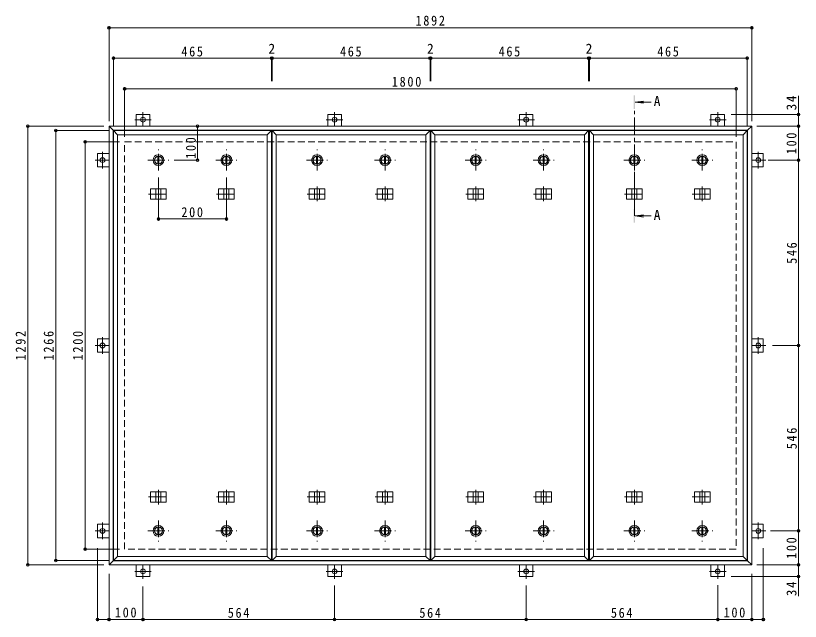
# Model space of a CAD drawing. Units: millimetres at full size, sheet at 1:10. Extents: x -2570 to 2371, y -1962 to 1385.
# Drawn here: x -2366 to -56, y -399 to 1385 of the extents above; entities that cross this region are included whole.
import ezdxf
from ezdxf.enums import TextEntityAlignment as Align

# ---------------------------------------------------------------- set-up
doc = ezdxf.new("R2010")
doc.units = ezdxf.units.MM
doc.header["$LTSCALE"] = 10
doc.header["$PDMODE"] = 32
doc.header["$PDSIZE"] = 8
doc.linetypes.add('CHAIN1', pattern=[8, 5, -1, 1, -1])
doc.linetypes.add('DASHED2', pattern=[3, 2, -1])
for name, color, linetype, lineweight in [('0-1_躯体', 2, 'DASHED2', 9), ('0-2_仕上', 4, 'Continuous', 9), ('0-3_建具', 4, 'Continuous', 9), ('0-5_寸法', 4, 'Continuous', 9), ('0-C', 2, 'Continuous', 9), ('0-E', 3, 'Continuous', 9), ('0-F', 7, 'Continuous', 9)]:
    doc.layers.add(name, color=color, linetype=linetype, lineweight=lineweight)
doc.styles.add('ＭＳ ゴシック', font='')
doc.styles.get('ＭＳ ゴシック').set_extended_font_data('MS Gothic')

msp = doc.modelspace()

# ---------------------------------------------------------------- linework, layer by layer
at = {"layer": '0-1_躯体'}
for p, q in [((-2045.05, 1013.77), (-245.05, 1013.77)), ((-2045.05, -186.23), (-2045.05, 1013.77)), ((-245.05, 1013.77), (-245.05, -186.23)), ((-245.05, -186.23), (-2045.05, -186.23))]:
    msp.add_line(p, q, dxfattribs=at)
at = {"layer": '0-2_仕上'}
for p, q in [((-2078.05, -219.23), (-2078.05, 1046.77)), ((-1613.05, -219.23), (-1613.05, 1046.77)), ((-1611.05, -219.23), (-1611.05, 1046.77)), ((-1146.05, -219.23), (-1146.05, 1046.77)), ((-1144.05, -219.23), (-1144.05, 1046.77)), ((-679.05, -219.23), (-679.05, 1046.77)), ((-677.05, -219.23), (-677.05, 1046.77)), ((-212.05, -219.23), (-212.05, 1046.77)), ((-2066.05, -207.23), (-2066.05, 1034.77)), ((-1625.05, -207.23), (-1625.05, 1034.77)), ((-1599.05, -207.23), (-1599.05, 1034.77)), ((-1158.05, -207.23), (-1158.05, 1034.77)), ((-1132.05, -207.23), (-1132.05, 1034.77)), ((-691.05, -207.23), (-691.05, 1034.77)), ((-665.05, -207.23), (-665.05, 1034.77)), ((-224.05, -207.23), (-224.05, 1034.77))]:
    msp.add_line(p, q, dxfattribs=at)
for points in [[(-2066.05, 1034.77), (-2078.05, 1046.77), (-1613.05, 1046.77)], [(-2066.05, 1034.77), (-1625.05, 1034.77), (-1613.05, 1046.77)], [(-1599.05, 1034.77), (-1611.05, 1046.77), (-1146.05, 1046.77)], [(-1599.05, 1034.77), (-1158.05, 1034.77), (-1146.05, 1046.77)], [(-1132.05, 1034.77), (-1144.05, 1046.77), (-679.05, 1046.77)], [(-1132.05, 1034.77), (-691.05, 1034.77), (-679.05, 1046.77)], [(-665.05, 1034.77), (-677.05, 1046.77), (-212.05, 1046.77)], [(-665.05, 1034.77), (-224.05, 1034.77), (-212.05, 1046.77)], [(-2066.05, -207.23), (-2078.05, -219.23), (-1613.05, -219.23)], [(-2066.05, -207.23), (-1625.05, -207.23), (-1613.05, -219.23)], [(-1599.05, -207.23), (-1611.05, -219.23), (-1146.05, -219.23)], [(-1599.05, -207.23), (-1158.05, -207.23), (-1146.05, -219.23)], [(-1132.05, -207.23), (-1144.05, -219.23), (-679.05, -219.23)], [(-1132.05, -207.23), (-691.05, -207.23), (-679.05, -219.23)], [(-665.05, -207.23), (-677.05, -219.23), (-212.05, -219.23)], [(-665.05, -207.23), (-224.05, -207.23), (-212.05, -219.23)]]:
    msp.add_lwpolyline(points, dxfattribs=at)
at = {"layer": '0-3_建具', "color": 2}
for p, q in [((-2091.05, 1059.77), (-2079.05, 1047.77)), ((-2091.05, 1059.77), (-199.05, 1059.77)), ((-2091.05, -232.23), (-2091.05, 1059.77)), ((-2079.05, 1047.77), (-211.05, 1047.77)), ((-2079.05, -220.23), (-2079.05, 1047.77)), ((-211.05, 1047.77), (-199.05, 1059.77)), ((-211.05, -220.23), (-211.05, 1047.77)), ((-199.05, 1059.77), (-199.05, -232.23)), ((-2079.05, -220.23), (-2091.05, -232.23)), ((-211.05, -220.23), (-2079.05, -220.23)), ((-211.05, -220.23), (-199.05, -232.23)), ((-199.05, -232.23), (-2091.05, -232.23))]:
    msp.add_line(p, q, dxfattribs=at)
at = {"layer": '0-3_建具', "linetype": 'CHAIN1'}
for p, q in [((-1945.55, 881.89), (-1945.55, 838.65)), ((-1745.55, 881.89), (-1745.55, 838.65)), ((-1478.55, 881.89), (-1478.55, 838.65)), ((-1278.55, 881.89), (-1278.55, 838.65)), ((-1011.55, 881.89), (-1011.55, 838.65)), ((-811.55, 881.89), (-811.55, 838.65)), ((-544.55, 881.89), (-544.55, 838.65)), ((-344.55, 881.89), (-344.55, 838.65)), ((-1974.96, 859.77), (-1916.14, 859.77)), ((-1774.96, 859.77), (-1716.14, 859.77)), ((-1507.96, 859.77), (-1449.14, 859.77)), ((-1307.96, 859.77), (-1249.14, 859.77)), ((-1040.96, 859.77), (-982.14, 859.77)), ((-840.96, 859.77), (-782.14, 859.77)), ((-573.96, 859.77), (-515.14, 859.77)), ((-373.96, 859.77), (-315.14, 859.77)), ((-1945.55, -54.35), (-1945.55, -11.11)), ((-1745.55, -54.35), (-1745.55, -11.11)), ((-1478.55, -54.35), (-1478.55, -11.11)), ((-1278.55, -54.35), (-1278.55, -11.11)), ((-1011.55, -54.35), (-1011.55, -11.11)), ((-811.55, -54.35), (-811.55, -11.11)), ((-544.55, -54.35), (-544.55, -11.11)), ((-344.55, -54.35), (-344.55, -11.11)), ((-1974.96, -32.23), (-1916.14, -32.23)), ((-1774.96, -32.23), (-1716.14, -32.23)), ((-1507.96, -32.23), (-1449.14, -32.23)), ((-1307.96, -32.23), (-1249.14, -32.23)), ((-1040.96, -32.23), (-982.14, -32.23)), ((-840.96, -32.23), (-782.14, -32.23)), ((-573.96, -32.23), (-515.14, -32.23)), ((-373.96, -32.23), (-315.14, -32.23))]:
    msp.add_line(p, q, dxfattribs=at)
at = {"layer": '0-3_建具'}
for p, q in [((-1968.64, 874.77), (-1968.64, 844.77)), ((-1968.64, 874.77), (-1922.46, 874.77)), ((-1953.05, 874.77), (-1953.05, 844.77)), ((-1938.05, 874.77), (-1938.05, 844.77)), ((-1922.46, 874.77), (-1922.46, 844.77)), ((-1768.64, 874.77), (-1768.64, 844.77)), ((-1768.64, 874.77), (-1722.46, 874.77)), ((-1753.05, 874.77), (-1753.05, 844.77)), ((-1738.05, 874.77), (-1738.05, 844.77)), ((-1722.46, 874.77), (-1722.46, 844.77)), ((-1501.64, 874.77), (-1501.64, 844.77)), ((-1501.64, 874.77), (-1455.46, 874.77)), ((-1486.05, 874.77), (-1486.05, 844.77)), ((-1471.05, 874.77), (-1471.05, 844.77)), ((-1455.46, 874.77), (-1455.46, 844.77)), ((-1301.64, 874.77), (-1301.64, 844.77)), ((-1301.64, 874.77), (-1255.46, 874.77)), ((-1286.05, 874.77), (-1286.05, 844.77)), ((-1271.05, 874.77), (-1271.05, 844.77)), ((-1255.46, 874.77), (-1255.46, 844.77)), ((-1034.64, 874.77), (-1034.64, 844.77)), ((-1034.64, 874.77), (-988.46, 874.77)), ((-1019.05, 874.77), (-1019.05, 844.77)), ((-1004.05, 874.77), (-1004.05, 844.77)), ((-988.46, 874.77), (-988.46, 844.77)), ((-834.64, 874.77), (-834.64, 844.77)), ((-834.64, 874.77), (-788.46, 874.77)), ((-819.05, 874.77), (-819.05, 844.77)), ((-804.05, 874.77), (-804.05, 844.77)), ((-788.46, 874.77), (-788.46, 844.77)), ((-567.64, 874.77), (-567.64, 844.77)), ((-567.64, 874.77), (-521.46, 874.77)), ((-552.05, 874.77), (-552.05, 844.77)), ((-537.05, 874.77), (-537.05, 844.77)), ((-521.46, 874.77), (-521.46, 844.77)), ((-367.64, 874.77), (-367.64, 844.77)), ((-367.64, 874.77), (-321.46, 874.77)), ((-352.05, 874.77), (-352.05, 844.77)), ((-337.05, 874.77), (-337.05, 844.77)), ((-321.46, 874.77), (-321.46, 844.77)), ((-1968.64, 844.77), (-1922.46, 844.77)), ((-1768.64, 844.77), (-1722.46, 844.77)), ((-1501.64, 844.77), (-1455.46, 844.77)), ((-1301.64, 844.77), (-1255.46, 844.77)), ((-1034.64, 844.77), (-988.46, 844.77)), ((-834.64, 844.77), (-788.46, 844.77)), ((-567.64, 844.77), (-521.46, 844.77)), ((-367.64, 844.77), (-321.46, 844.77)), ((-1968.64, -47.23), (-1968.64, -17.23)), ((-1968.64, -17.23), (-1922.46, -17.23)), ((-1953.05, -47.23), (-1953.05, -17.23)), ((-1938.05, -47.23), (-1938.05, -17.23)), ((-1922.46, -47.23), (-1922.46, -17.23)), ((-1768.64, -47.23), (-1768.64, -17.23)), ((-1768.64, -17.23), (-1722.46, -17.23)), ((-1753.05, -47.23), (-1753.05, -17.23)), ((-1738.05, -47.23), (-1738.05, -17.23)), ((-1722.46, -47.23), (-1722.46, -17.23)), ((-1501.64, -47.23), (-1501.64, -17.23)), ((-1501.64, -17.23), (-1455.46, -17.23)), ((-1486.05, -47.23), (-1486.05, -17.23)), ((-1471.05, -47.23), (-1471.05, -17.23)), ((-1455.46, -47.23), (-1455.46, -17.23)), ((-1301.64, -47.23), (-1301.64, -17.23)), ((-1301.64, -17.23), (-1255.46, -17.23)), ((-1286.05, -47.23), (-1286.05, -17.23)), ((-1271.05, -47.23), (-1271.05, -17.23)), ((-1255.46, -47.23), (-1255.46, -17.23)), ((-1034.64, -47.23), (-1034.64, -17.23)), ((-1034.64, -17.23), (-988.46, -17.23)), ((-1019.05, -47.23), (-1019.05, -17.23)), ((-1004.05, -47.23), (-1004.05, -17.23)), ((-988.46, -47.23), (-988.46, -17.23)), ((-834.64, -47.23), (-834.64, -17.23)), ((-834.64, -17.23), (-788.46, -17.23)), ((-819.05, -47.23), (-819.05, -17.23)), ((-804.05, -47.23), (-804.05, -17.23)), ((-788.46, -47.23), (-788.46, -17.23)), ((-567.64, -47.23), (-567.64, -17.23)), ((-567.64, -17.23), (-521.46, -17.23)), ((-552.05, -47.23), (-552.05, -17.23)), ((-537.05, -47.23), (-537.05, -17.23)), ((-521.46, -47.23), (-521.46, -17.23)), ((-367.64, -47.23), (-367.64, -17.23)), ((-367.64, -17.23), (-321.46, -17.23)), ((-352.05, -47.23), (-352.05, -17.23)), ((-337.05, -47.23), (-337.05, -17.23)), ((-321.46, -47.23), (-321.46, -17.23)), ((-1968.64, -47.23), (-1922.46, -47.23)), ((-1768.64, -47.23), (-1722.46, -47.23)), ((-1501.64, -47.23), (-1455.46, -47.23)), ((-1301.64, -47.23), (-1255.46, -47.23)), ((-1034.64, -47.23), (-988.46, -47.23)), ((-834.64, -47.23), (-788.46, -47.23)), ((-567.64, -47.23), (-521.46, -47.23)), ((-367.64, -47.23), (-321.46, -47.23))]:
    msp.add_line(p, q, dxfattribs=at)
at = {"layer": '0-5_寸法'}
for p, q in [((-542.55, 1130.59), (-517.76, 1133.85)), ((-542.55, 1130.59), (-517.76, 1127.32)), ((-542.55, 1130.59), (-495.08, 1130.59)), ((-542.55, 795.46), (-517.76, 798.72)), ((-542.55, 795.46), (-517.76, 792.2)), ((-542.55, 795.46), (-495.08, 795.46))]:
    msp.add_line(p, q, dxfattribs=at)
at = {"layer": '0-5_寸法', "linetype": 'CHAIN1'}
msp.add_line((-544.55, 795.46), (-544.55, 1110.59), dxfattribs=at)
at = {"layer": '0-5_寸法'}
for points in [[(-542.55, 1150.59), (-546.55, 1150.59), (-542.55, 1110.59), (-546.55, 1110.59)], [(-542.55, 775.46), (-546.55, 775.46), (-542.55, 815.46), (-546.55, 815.46)]]:
    msp.add_solid(points, dxfattribs=at)
at = {"layer": '0-C'}
for p, q in [((-1947.05, 971.17), (-1947.05, 948.37)), ((-1944.05, 971.17), (-1944.05, 948.37)), ((-1747.05, 971.17), (-1747.05, 948.37)), ((-1744.05, 971.17), (-1744.05, 948.37)), ((-1480.05, 971.17), (-1480.05, 948.37)), ((-1477.05, 971.17), (-1477.05, 948.37)), ((-1280.05, 971.17), (-1280.05, 948.37)), ((-1277.05, 971.17), (-1277.05, 948.37)), ((-1013.05, 971.17), (-1013.05, 948.37)), ((-1010.05, 971.17), (-1010.05, 948.37)), ((-813.05, 971.17), (-813.05, 948.37)), ((-810.05, 971.17), (-810.05, 948.37)), ((-546.05, 971.17), (-546.05, 948.37)), ((-543.05, 971.17), (-543.05, 948.37)), ((-346.05, 971.17), (-346.05, 948.37)), ((-343.05, 971.17), (-343.05, 948.37)), ((-1947.05, -143.63), (-1947.05, -120.83)), ((-1944.05, -143.63), (-1944.05, -120.83)), ((-1747.05, -143.63), (-1747.05, -120.83)), ((-1744.05, -143.63), (-1744.05, -120.83)), ((-1480.05, -143.63), (-1480.05, -120.83)), ((-1477.05, -143.63), (-1477.05, -120.83)), ((-1280.05, -143.63), (-1280.05, -120.83)), ((-1277.05, -143.63), (-1277.05, -120.83)), ((-1013.05, -143.63), (-1013.05, -120.83)), ((-1010.05, -143.63), (-1010.05, -120.83)), ((-813.05, -143.63), (-813.05, -120.83)), ((-810.05, -143.63), (-810.05, -120.83)), ((-546.05, -143.63), (-546.05, -120.83)), ((-543.05, -143.63), (-543.05, -120.83)), ((-346.05, -143.63), (-346.05, -120.83)), ((-343.05, -143.63), (-343.05, -120.83))]:
    msp.add_line(p, q, dxfattribs=at)
at = {"layer": '0-C', "linetype": 'CHAIN1'}
for p, q in [((-1945.55, 928.77), (-1945.55, 990.77)), ((-1745.55, 928.77), (-1745.55, 990.77)), ((-1478.55, 928.77), (-1478.55, 990.77)), ((-1278.55, 928.77), (-1278.55, 990.77)), ((-1011.55, 928.77), (-1011.55, 990.77)), ((-811.55, 928.77), (-811.55, 990.77)), ((-544.55, 928.77), (-544.55, 990.77)), ((-344.55, 928.77), (-344.55, 990.77)), ((-1976.55, 959.77), (-1914.55, 959.77)), ((-1776.55, 959.77), (-1714.55, 959.77)), ((-1509.55, 959.77), (-1447.55, 959.77)), ((-1309.55, 959.77), (-1247.55, 959.77)), ((-1042.55, 959.77), (-980.55, 959.77)), ((-842.55, 959.77), (-780.55, 959.77)), ((-575.55, 959.77), (-513.55, 959.77)), ((-375.55, 959.77), (-313.55, 959.77)), ((-1945.55, -101.23), (-1945.55, -163.23)), ((-1745.55, -101.23), (-1745.55, -163.23)), ((-1478.55, -101.23), (-1478.55, -163.23)), ((-1278.55, -101.23), (-1278.55, -163.23)), ((-1011.55, -101.23), (-1011.55, -163.23)), ((-811.55, -101.23), (-811.55, -163.23)), ((-544.55, -101.23), (-544.55, -163.23)), ((-344.55, -101.23), (-344.55, -163.23)), ((-1976.55, -132.23), (-1914.55, -132.23)), ((-1776.55, -132.23), (-1714.55, -132.23)), ((-1509.55, -132.23), (-1447.55, -132.23)), ((-1309.55, -132.23), (-1247.55, -132.23)), ((-1042.55, -132.23), (-980.55, -132.23)), ((-842.55, -132.23), (-780.55, -132.23)), ((-575.55, -132.23), (-513.55, -132.23)), ((-375.55, -132.23), (-313.55, -132.23))]:
    msp.add_line(p, q, dxfattribs=at)
at = {"layer": '0-C'}
for centre, radius in [((-1945.55, 959.77), 16), ((-1945.55, 959.77), 12), ((-1945.55, 959.77), 11.5), ((-1745.55, 959.77), 16), ((-1745.55, 959.77), 12), ((-1745.55, 959.77), 11.5), ((-1478.55, 959.77), 16), ((-1478.55, 959.77), 12), ((-1478.55, 959.77), 11.5), ((-1278.55, 959.77), 16), ((-1278.55, 959.77), 12), ((-1278.55, 959.77), 11.5), ((-1011.55, 959.77), 16), ((-1011.55, 959.77), 12), ((-1011.55, 959.77), 11.5), ((-811.55, 959.77), 16), ((-811.55, 959.77), 12), ((-811.55, 959.77), 11.5), ((-544.55, 959.77), 16), ((-544.55, 959.77), 12), ((-544.55, 959.77), 11.5), ((-344.55, 959.77), 16), ((-344.55, 959.77), 12), ((-344.55, 959.77), 11.5), ((-1945.55, -132.23), 16), ((-1945.55, -132.23), 12), ((-1945.55, -132.23), 11.5), ((-1745.55, -132.23), 16), ((-1745.55, -132.23), 12), ((-1745.55, -132.23), 11.5), ((-1478.55, -132.23), 16), ((-1478.55, -132.23), 12), ((-1478.55, -132.23), 11.5), ((-1278.55, -132.23), 16), ((-1278.55, -132.23), 12), ((-1278.55, -132.23), 11.5), ((-1011.55, -132.23), 16), ((-1011.55, -132.23), 12), ((-1011.55, -132.23), 11.5), ((-811.55, -132.23), 16), ((-811.55, -132.23), 12), ((-811.55, -132.23), 11.5), ((-544.55, -132.23), 16), ((-544.55, -132.23), 12), ((-544.55, -132.23), 11.5), ((-344.55, -132.23), 16), ((-344.55, -132.23), 12), ((-344.55, -132.23), 11.5)]:
    msp.add_circle(centre, radius, dxfattribs=at)
at = {"layer": '0-E'}
for p, q in [((-2011.05, 1093.97), (-1971.05, 1093.97)), ((-2011.05, 1093.97), (-2011.05, 1059.77)), ((-1971.05, 1093.97), (-1971.05, 1059.77)), ((-1447.05, 1093.97), (-1407.05, 1093.97)), ((-1447.05, 1093.97), (-1447.05, 1059.77)), ((-1407.05, 1093.97), (-1407.05, 1059.77)), ((-883.05, 1093.97), (-843.05, 1093.97)), ((-883.05, 1093.97), (-883.05, 1059.77)), ((-843.05, 1093.97), (-843.05, 1059.77)), ((-319.05, 1093.97), (-279.05, 1093.97)), ((-319.05, 1093.97), (-319.05, 1059.77)), ((-279.05, 1093.97), (-279.05, 1059.77)), ((-2125.25, 939.77), (-2125.25, 979.77)), ((-2125.25, 979.77), (-2091.05, 979.77)), ((-164.85, 979.77), (-199.05, 979.77)), ((-164.85, 979.77), (-164.85, 939.77)), ((-2125.25, 939.77), (-2091.05, 939.77)), ((-164.85, 939.77), (-199.05, 939.77)), ((-2125.25, 393.77), (-2125.25, 433.77)), ((-2125.25, 433.77), (-2091.05, 433.77)), ((-164.85, 433.77), (-199.05, 433.77)), ((-164.85, 433.77), (-164.85, 393.77)), ((-2125.25, 393.77), (-2091.05, 393.77)), ((-164.85, 393.77), (-199.05, 393.77)), ((-2125.25, -152.23), (-2125.25, -112.23)), ((-2125.25, -112.23), (-2091.05, -112.23)), ((-164.85, -112.23), (-199.05, -112.23)), ((-164.85, -112.23), (-164.85, -152.23)), ((-2125.25, -152.23), (-2091.05, -152.23)), ((-164.85, -152.23), (-199.05, -152.23)), ((-2011.05, -266.43), (-2011.05, -232.23)), ((-1971.05, -266.43), (-1971.05, -232.23)), ((-1447.05, -266.43), (-1447.05, -232.23)), ((-1407.05, -266.43), (-1407.05, -232.23)), ((-883.05, -266.43), (-883.05, -232.23)), ((-843.05, -266.43), (-843.05, -232.23)), ((-319.05, -266.43), (-319.05, -232.23)), ((-279.05, -266.43), (-279.05, -232.23)), ((-1971.05, -266.43), (-2011.05, -266.43)), ((-1407.05, -266.43), (-1447.05, -266.43)), ((-843.05, -266.43), (-883.05, -266.43)), ((-279.05, -266.43), (-319.05, -266.43))]:
    msp.add_line(p, q, dxfattribs=at)
at = {"layer": '0-E', "linetype": 'CHAIN1'}
for p, q in [((-1991.05, 1100.94), (-1991.05, 1059.77)), ((-1427.05, 1100.94), (-1427.05, 1059.77)), ((-863.05, 1100.94), (-863.05, 1059.77)), ((-299.05, 1100.94), (-299.05, 1059.77)), ((-1966.67, 1078.97), (-2015.43, 1078.97)), ((-1402.67, 1078.97), (-1451.43, 1078.97)), ((-838.67, 1078.97), (-887.43, 1078.97)), ((-274.67, 1078.97), (-323.43, 1078.97)), ((-2110.25, 984.15), (-2110.25, 935.39)), ((-179.85, 935.39), (-179.85, 984.15)), ((-2132.22, 959.77), (-2091.05, 959.77)), ((-157.88, 959.77), (-199.05, 959.77)), ((-2110.25, 438.15), (-2110.25, 389.39)), ((-179.85, 389.39), (-179.85, 438.15)), ((-2132.22, 413.77), (-2091.05, 413.77)), ((-157.88, 413.77), (-199.05, 413.77)), ((-2110.25, -107.85), (-2110.25, -156.61)), ((-179.85, -156.61), (-179.85, -107.85)), ((-2132.22, -132.23), (-2091.05, -132.23)), ((-157.88, -132.23), (-199.05, -132.23)), ((-2015.43, -251.43), (-1966.67, -251.43)), ((-1991.05, -273.4), (-1991.05, -232.23)), ((-1451.43, -251.43), (-1402.67, -251.43)), ((-1427.05, -273.4), (-1427.05, -232.23)), ((-887.43, -251.43), (-838.67, -251.43)), ((-863.05, -273.4), (-863.05, -232.23)), ((-323.43, -251.43), (-274.67, -251.43)), ((-299.05, -273.4), (-299.05, -232.23))]:
    msp.add_line(p, q, dxfattribs=at)
at = {"layer": '0-E'}
for centre in [(-1991.05, 1078.97), (-1427.05, 1078.97), (-863.05, 1078.97), (-299.05, 1078.97), (-2110.25, 959.77), (-179.85, 959.77), (-2110.25, 413.77), (-179.85, 413.77), (-2110.25, -132.23), (-179.85, -132.23), (-1991.05, -251.43), (-1427.05, -251.43), (-863.05, -251.43), (-299.05, -251.43)]:
    msp.add_circle(centre, 7, dxfattribs=at)
at = {"layer": '0-F'}
for p, q in [((-2091.05, 1074.77), (-2091.05, 1354.77)), ((-2091.05, 1349.77), (-199.05, 1349.77)), ((-199.05, 1074.77), (-199.05, 1354.77)), ((-2078.05, 1061.77), (-2078.05, 1264.77)), ((-2078.05, 1259.77), (-1613.05, 1259.77)), ((-1613.05, 1262.77), (-1613.05, 1192.45)), ((-1613.05, 1259.77), (-1611.05, 1259.77)), ((-1611.05, 1262.77), (-1611.05, 1192.45)), ((-1611.05, 1259.77), (-1146.05, 1259.77)), ((-1146.05, 1262.77), (-1146.05, 1192.45)), ((-1146.05, 1259.77), (-1144.05, 1259.77)), ((-1144.05, 1262.77), (-1144.05, 1192.45)), ((-1144.05, 1259.77), (-679.05, 1259.77)), ((-679.05, 1262.77), (-679.05, 1192.45)), ((-679.05, 1259.77), (-677.05, 1259.77)), ((-677.05, 1262.77), (-677.05, 1192.45)), ((-677.05, 1259.77), (-212.05, 1259.77)), ((-212.05, 1061.77), (-212.05, 1264.77)), ((-2045.05, 1028.77), (-2045.05, 1174.77)), ((-2045.05, 1169.77), (-245.05, 1169.77)), ((-245.05, 1028.77), (-245.05, 1174.77)), ((-60.96, 1093.97), (-60.96, 1149.15)), ((-55.96, 1093.97), (-259.05, 1093.97)), ((-60.96, 1059.77), (-60.96, 1093.97)), ((-2106.05, 1059.77), (-2335.31, 1059.77)), ((-2330.31, -232.23), (-2330.31, 1059.77)), ((-2093.05, 1046.77), (-2252.84, 1046.77)), ((-2247.84, -219.23), (-2247.84, 1046.77)), ((-1830.2, 1059.77), (-1830.2, 959.77)), ((-184.05, 1059.77), (-55.96, 1059.77)), ((-60.96, 959.77), (-60.96, 1059.77)), ((-2060.05, 1013.77), (-2166.67, 1013.77)), ((-2161.67, -186.23), (-2161.67, 1013.77)), ((-1827.2, 959.77), (-1899.37, 959.77)), ((-150.12, 959.77), (-55.96, 959.77)), ((-60.96, 413.77), (-60.96, 959.77)), ((-1945.55, 783.47), (-1945.55, 908.77)), ((-1745.55, 783.47), (-1745.55, 908.77)), ((-1945.55, 786.47), (-1745.55, 786.47)), ((-57.96, 413.77), (-137.88, 413.77)), ((-60.96, -132.23), (-60.96, 413.77)), ((-143.53, -132.23), (-55.96, -132.23)), ((-60.96, -232.23), (-60.96, -132.23)), ((-2125.25, -398.6), (-2125.25, -183.44)), ((-164.85, -398.6), (-164.85, -183.44)), ((-2060.05, -186.23), (-2166.67, -186.23)), ((-2093.05, -219.23), (-2252.84, -219.23)), ((-2106.05, -232.23), (-2335.31, -232.23)), ((-184.05, -232.23), (-55.96, -232.23)), ((-60.96, -232.23), (-60.96, -266.43)), ((-2091.05, -258.44), (-2091.05, -398.6)), ((-55.96, -266.43), (-259.05, -266.43)), ((-199.05, -258.44), (-199.05, -398.6)), ((-60.96, -266.43), (-60.96, -324.38)), ((-1991.05, -295.74), (-1991.05, -398.6)), ((-1427.05, -396.6), (-1427.05, -293.4)), ((-863.05, -396.6), (-863.05, -293.4)), ((-299.05, -292.37), (-299.05, -398.6)), ((-2125.25, -393.6), (-2091.05, -393.6)), ((-2091.05, -393.6), (-1991.05, -393.6)), ((-1991.05, -393.6), (-1427.05, -393.6)), ((-1427.05, -393.6), (-863.05, -393.6)), ((-863.05, -393.6), (-299.05, -393.6)), ((-299.05, -393.6), (-199.05, -393.6)), ((-199.05, -393.6), (-164.85, -393.6))]:
    msp.add_line(p, q, dxfattribs=at)
for p in [(-2091.05, 1349.77), (-199.05, 1349.77), (-2078.05, 1259.77), (-1613.05, 1259.77), (-1611.05, 1259.77), (-1146.05, 1259.77), (-1144.05, 1259.77), (-679.05, 1259.77), (-677.05, 1259.77), (-212.05, 1259.77), (-2045.05, 1169.77), (-245.05, 1169.77), (-60.96, 1093.97), (-2330.31, 1059.77), (-1830.2, 1059.77), (-60.96, 1059.77), (-2247.84, 1046.77), (-2161.67, 1013.77), (-1830.2, 959.77), (-60.96, 959.77), (-1945.55, 786.47), (-1745.55, 786.47), (-60.96, 413.77), (-60.96, -132.23), (-2161.67, -186.23), (-2330.31, -232.23), (-2247.84, -219.23), (-60.96, -232.23), (-60.96, -266.43), (-2125.25, -393.6), (-2091.05, -393.6), (-1991.05, -393.6), (-1427.05, -393.6), (-863.05, -393.6), (-299.05, -393.6), (-199.05, -393.6), (-164.85, -393.6)]:
    msp.add_point(p, dxfattribs=at)

# ---------------------------------------------------------------- texts
at = {"layer": '0-5_寸法', "color": 2, "style": 'ＭＳ ゴシック'}
for p in [(-487.52, 1110.19), (-487.52, 775.07)]:
    msp.add_text('A', height=29.33, dxfattribs=at).set_placement(p, align=Align.BOTTOM_LEFT)
at = {"layer": '0-F', "color": 2, "style": 'ＭＳ ゴシック'}
for p in [(-1622.05, 1264.77), (-1155.05, 1264.77), (-688.05, 1264.77)]:
    msp.add_text('2', height=29.33, dxfattribs=at).set_placement(p, align=Align.BOTTOM_LEFT)
at = {"layer": '0-F', "color": 2, "char_height": 29.33, "attachment_point": 7, "style": 'ＭＳ ゴシック'}
for s, insert in [('\\T1.28;\\W0.9;1892', (-1188.8, 1355.77)), ('\\T1.27;\\W0.9;465', (-1878.05, 1264.77)), ('\\T1.27;\\W0.9;465', (-1411.05, 1264.77)), ('\\T1.27;\\W0.9;465', (-944.05, 1264.77)), ('\\T1.27;\\W0.9;465', (-477.05, 1264.77)), ('\\T1.28;\\W0.9;1800', (-1258.58, 1175.77)), ('\\T1.27;\\W0.9;200', (-1878.05, 791.47)), ('\\T1.27;\\W0.9;100', (-2073.55, -387.6)), ('\\T1.27;\\W0.9;564', (-1741.55, -388.6)), ('\\T1.27;\\W0.9;564', (-1177.55, -388.6)), ('\\T1.27;\\W0.9;564', (-613.55, -388.6)), ('\\T1.27;\\W0.9;100', (-281.55, -387.6))]:
    msp.add_mtext(s, dxfattribs=dict(at, insert=insert))
at = {"layer": '0-F', "color": 2, "char_height": 29.33, "attachment_point": 7, "rotation": 90, "style": 'ＭＳ ゴシック'}
for s, insert in [('\\T1.27;\\W0.95;34', (-66.96, 1106.65)), ('\\T1.27;\\W0.9;100', (-1835.2, 963.78)), ('\\T1.27;\\W0.9;100', (-66.96, 977.27)), ('\\T1.27;\\W0.9;546', (-65.96, 654.27)), ('\\T1.28;\\W0.9;1292', (-2336.31, 370.02)), ('\\T1.28;\\W0.9;1266', (-2253.84, 370.02)), ('\\T1.28;\\W0.9;1200', (-2167.67, 370.02)), ('\\T1.27;\\W0.9;546', (-65.96, 108.27)), ('\\T1.27;\\W0.9;100', (-66.96, -214.73)), ('\\T1.27;\\W0.95;34', (-66.96, -324.38))]:
    msp.add_mtext(s, dxfattribs=dict(at, insert=insert))

doc.saveas('drawing.dxf')
